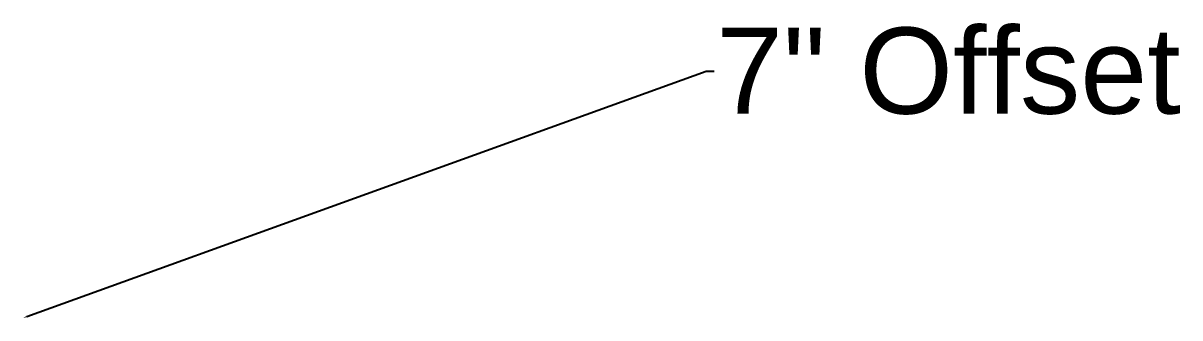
# Model space of a CAD drawing. Header units: inches. Extents: x -241 to 12541, y -1696 to 1281.
# Drawn here: x 5228.6 to 5282.3, y 597.4 to 611.1 of the extents above; entities that cross this region are included whole.
import ezdxf
from ezdxf import colors
from ezdxf.entities.mleader import LeaderData, LeaderLine
from ezdxf.math import Vec2, Vec3

# ---------------------------------------------------------------- set-up
doc = ezdxf.new("R2010")
doc.units = ezdxf.units.IN
doc.header["$MEASUREMENT"] = 0
doc.layers.add('Annotation', color=7, linetype='Continuous', lineweight=9)
doc.styles.get("Standard").update_dxf_attribs({"font": 'Arial.ttf'})

msp = doc.modelspace()

# ---------------------------------------------------------------- leaders
at = {"layer": 'Annotation'}
ml = msp.add_multileader_mtext('Standard', dxfattribs=at)
ml.set_content('\\A1;7" Offset', color=256)
ml.set_leader_properties()
ml.build(insert=Vec2(0, 0))
ml.multileader.update_dxf_attribs({"text_right_attachment_type": 6, "dogleg_length": 0.36, "arrow_head_size": 0.18})
ctx = ml.context
ctx.base_point, ctx.arrow_head_size, ctx.landing_gap_size, ctx.plane_origin = Vec3(5260.6798, 608.85984), 0.18, 0.09, Vec3(5396.21893, 573.62045)
ctx.right_attachment = 6
notes = []
notes.append((ctx, [(1, (1, 1, 0), (5260.3198, 608.85984), (1, 0), 0.36, [(0, [(5228.6472, 597.40213)], 0, [])])]))
ctx.mtext.insert, ctx.mtext.flow_direction = Vec3(5260.7698, 610.88713), 5
for ctx, leaders in notes:
    for number, flags, end, landing, length, lines in leaders:
        leader = LeaderData()
        leader.index, (leader.has_last_leader_line, leader.has_dogleg_vector, leader.attachment_direction) = number, flags
        leader.last_leader_point, leader.dogleg_vector, leader.dogleg_length = Vec3(end), Vec3(landing), length
        for number, points, colour, breaks in lines:
            line = LeaderLine()
            line.index, line.vertices, line.color, line.breaks = number, Vec3.list(points), colors.encode_raw_color(colour), breaks
            leader.lines.append(line)
        ctx.leaders.append(leader)

doc.saveas('drawing.dxf')
